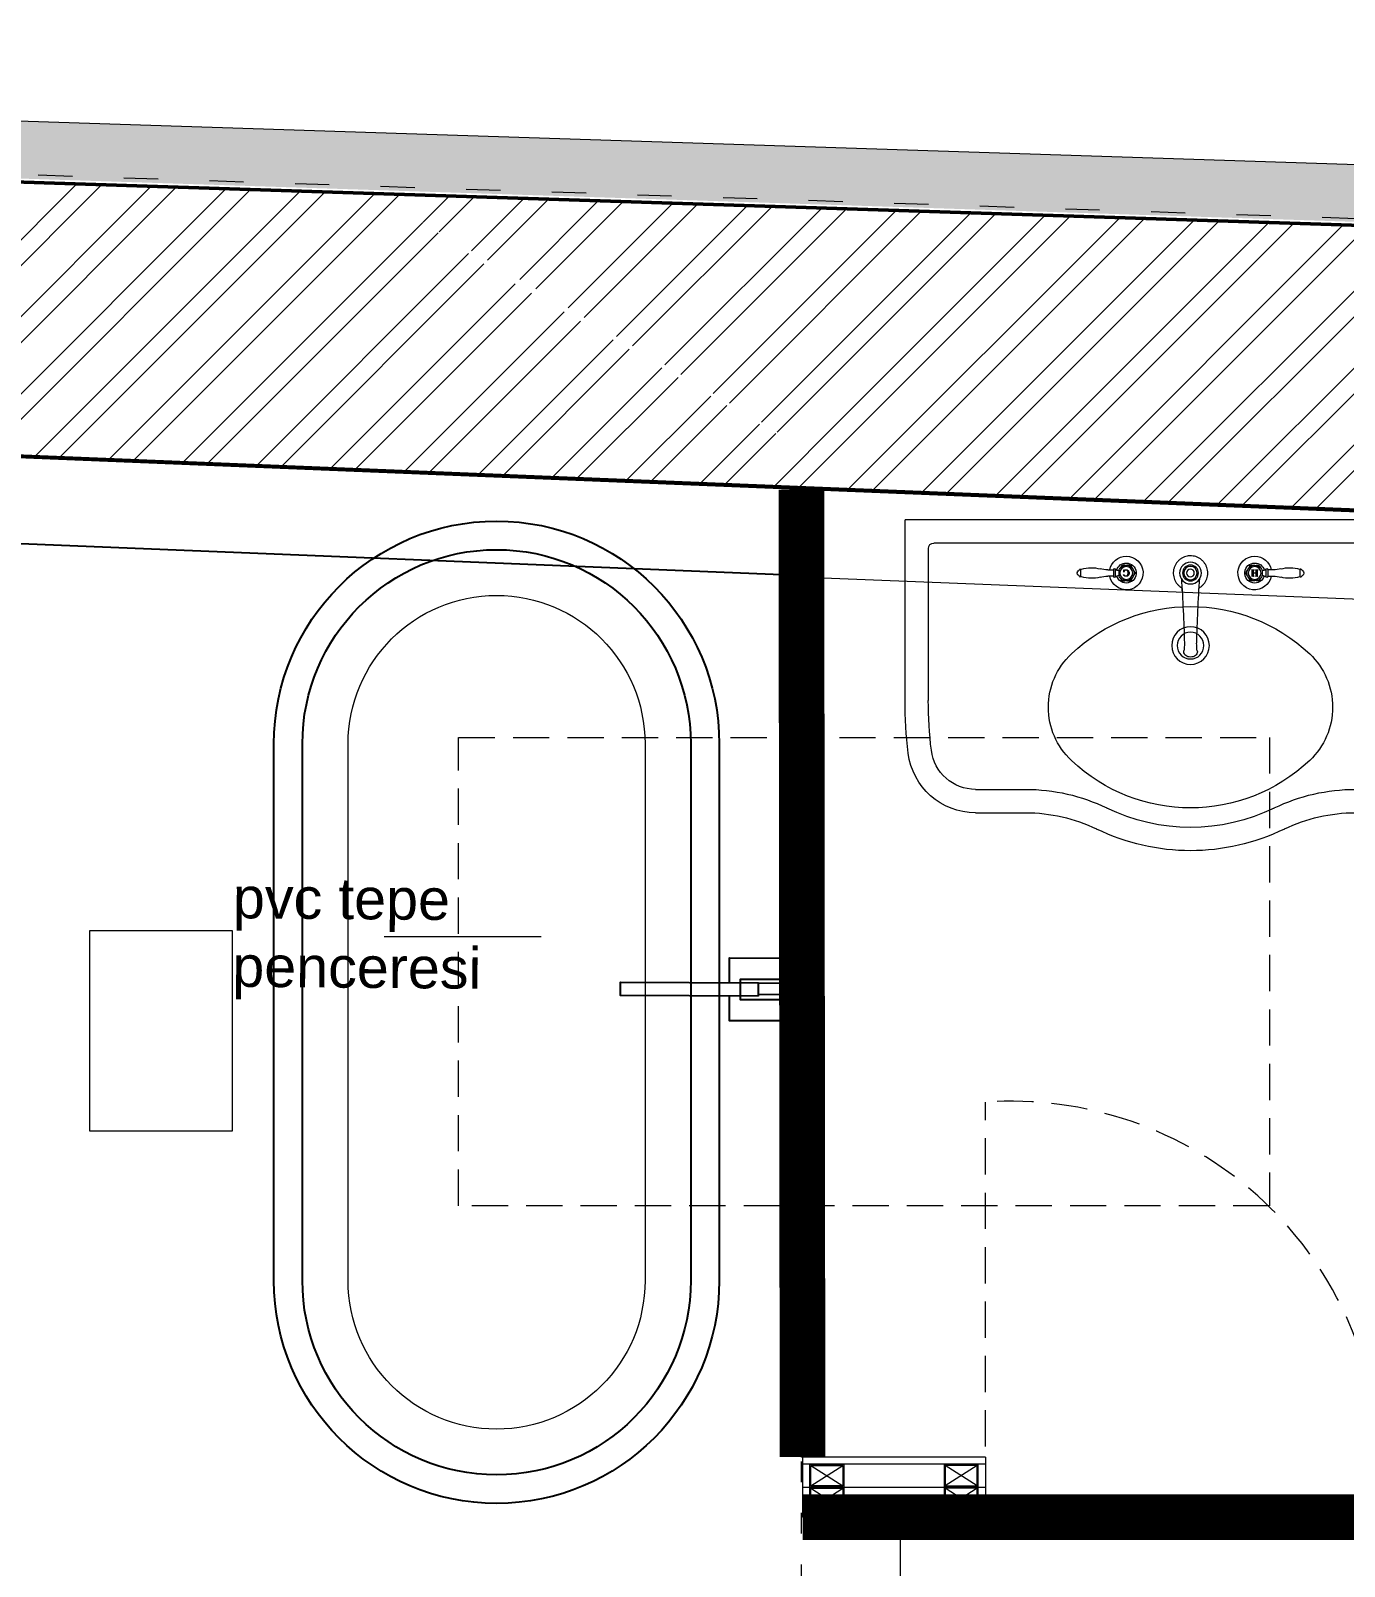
# Model space of a CAD drawing. Header units: inches. Extents: x -10121 to 9010, y 58067 to 62726.
# Drawn here: x -2809.5 to -2579.5, y 61963 to 62231.9 of the extents above; entities that cross this region are included whole.
import ezdxf

# ---------------------------------------------------------------- set-up
doc = ezdxf.new("R2010")
doc.units = ezdxf.units.IN
for name, pattern in [('ACAD_ISO03W100', [30, 12, -18]), ('DOT', [6.35, 0, -6.35]), ('HIDDEN', [9.525, 6.35, -3.175])]:
    doc.linetypes.add(name, pattern=pattern)
for name, color, linetype, lineweight in [('A-DUVAR 0.50', 40, 'Continuous', 50), ('A-KAPI NOKT', 35, 'DOT', 9), ('A-PRODUCT', 7, 'Continuous', 9), ('A-YAZI 0.09', 41, 'Continuous', 9), ('Auto-Alcipan', 41, 'Continuous', 20), ('Auto-Cam', 140, 'Continuous', 9), ('Auto-Metal', 71, 'Continuous', 18), ('Auto-Olcu', 33, 'Continuous', 15), ('Auto-Silik', 251, 'Continuous', 5), ('Auto-Silik_Cizgiler', 47, 'Continuous', 9), ('Auto-SilikCizgiler', 251, 'Continuous', 9), ('Auto-Tefris', 32, 'Continuous', 9), ('Auto-Vitrifiye', 8, 'Continuous', 9), ('BACAHATCH', 8, 'Continuous', 13), ('DVT-VRV', 170, 'Continuous', 35)]:
    doc.layers.add(name, color=color, linetype=linetype, lineweight=lineweight)
doc.layers.add('tefriş - ince', color=9, linetype='Continuous')
doc.styles.add('1-20', font='isocpeur.ttf', dxfattribs={"height": 4})
doc.styles.get("Standard").update_dxf_attribs({"font": 'arial.ttf'})
doc.styles.add('STYLE1', font='technic_.ttf')
doc.dimstyles.new('ölçü 1_20', dxfattribs={"dimtxt": 4, "dimasz": 1, "dimexe": 1, "dimexo": 3, "dimtad": 1, "dimdec": 0, "dimtxsty": '1-20', "dimblk": 'ARCHTICK', "dimcen": 1.5, "dimclrd": 256, "dimclre": 256, "dimclrt": 256, "dimadec": 0, "dimazin": 0, "dimtfac": 1, "dimtdec": 0, "dimtmove": 0, "dimatfit": 3, "dimldrblk": 'ARCHTICK', "dimfxl": 1, "dimlwd": -1, "dimlwe": -1, "dimarcsym": 0})

# ---------------------------------------------------------------- blocks, each defined once
blk = doc.blocks.new('_ARCHTICK')
at = {"color": 0, "linetype": 'ByBlock', "const_width": 0.15}
blk.add_lwpolyline([(-0.5, -0.5), (0.5, 0.5)], dxfattribs=at)
blk = doc.blocks.new('*D271')
at = {"layer": 'Auto-Olcu', "ltscale": 5, "transparency": 16777216}
for p, q in [((-2674.68, 62148.51), (-2675.21, 62135.24)), ((-2376.75, 62136.63), (-2377.28, 62123.37)), ((-2675.17, 62136.24), (-2377.24, 62124.37))]:
    blk.add_line(p, q, dxfattribs=at)
at = {"layer": 'DEFPOINTS', "color": 0, "ltscale": 5, "transparency": 16777216}
for p in [(-2674.56, 62151.5, 0), (-2376.63, 62139.63), (-2377.24, 62124.37)]:
    blk.add_point(p, dxfattribs=at)
at = {"layer": 'Auto-Olcu', "ltscale": 5, "transparency": 16777216}
for p, rotation in [((-2675.17, 62136.24), 177.7176000070038), ((-2377.24, 62124.37), 357.7176000070038)]:
    blk.add_blockref('_ARCHTICK', p, dxfattribs=dict(at, rotation=rotation))
at = {"layer": 'Auto-Olcu', "ltscale": 5, "transparency": 16777216, "insert": (-2526.1, 62132.93), "char_height": 4, "attachment_point": 5, "rotation": 357.7176, "style": '1-20'}
blk.add_mtext('298', dxfattribs=at)
blk = doc.blocks.new('lava')
for p, q in [((-50, -31.63), (-50, 0)), ((-50, 0), (50, 0)), ((50, -31.63), (50, 0)), ((-45.91, -31.63), (-45.91, -5.03)), ((-44.96, -4.08), (44.96, -4.08)), ((45.91, -31.63), (45.91, -5.03)), ((-37.65, -47.22), (-28.87, -47.22)), ((37.65, -47.22), (28.87, -47.22)), ((-37.65, -51.3), (-28.87, -51.3)), ((37.65, -51.3), (28.87, -51.3))]:
    blk.add_line(p, q)
for centre, radius in [((0, -9.33), 1.9), ((0, -22.03), 3.3), ((0, -22.03), 2.35)]:
    blk.add_circle(centre, radius)
for centre, radius, start, end in [((-44.96, -5.03), 0.95, 90, 180), ((44.96, -5.03), 0.95, 0, 90), ((0, -45.6), 30.4, 46.6377, 133.3623), ((-12.07, -32.82), 12.82, 133.3623, 226.6377), ((12.07, -32.82), 12.82, 313.3623, 46.6377), ((26, -31.63), 76, 180, 186.9781), ((26, -31.63), 71.92, 180, 186.9781), ((-26, -31.63), 71.92, 353.0219, 0), ((-26, -31.63), 76, 353.0219, 0), ((-37.65, -39.42), 11.88, 186.9781, 270), ((-37.65, -39.42), 7.79, 186.9781, 270), ((0, -20.05), 30.4, 226.6377, 313.3623), ((37.65, -39.42), 7.79, 270, 353.0219), ((37.65, -39.42), 11.88, 270, 353.0219), ((-28.87, -79.8), 32.59, 64.1581, 90), ((28.87, -79.8), 32.59, 90, 115.8419), ((0, -20.46), 33.41, 243.9617, 296.0383), ((-28.87, -79.8), 28.5, 64.1581, 90), ((28.87, -79.8), 28.5, 90, 115.8419), ((0, -20.46), 37.49, 243.9831, 296.0169)]:
    blk.add_arc(centre, radius, start, end)
blk = doc.blocks.new('EALS13 TOP')
at = {"layer": 'A-PRODUCT', "linetype": 'Continuous', "lineweight": 15}
for p, q in [((0, 8.91), (0, 8.87)), ((0.07, 9.04), (0.15, 9.08)), ((0.15, 8.7), (0.07, 8.74)), ((0.15, 9.09), (0.17, 9.14)), ((0.17, 8.64), (0.15, 8.69)), ((0.21, 9.16), (0.26, 9.16)), ((0.26, 8.62), (0.21, 8.62)), ((0.27, 8.63), (0.27, 9.15)), ((2.14, 9.11), (2.54, 9.11)), ((2.54, 8.67), (2.14, 8.67)), ((2.54, 9.14), (2.54, 8.64)), ((2.67, 9.14), (2.67, 8.64)), ((2.94, 9.09), (2.92, 9.06)), ((2.92, 8.72), (2.94, 8.69)), ((2.93, 9.06), (2.93, 9.04)), ((2.93, 8.73), (2.93, 8.72)), ((3.11, 9.38), (3.02, 9.23)), ((3.36, 9.43), (3.19, 9.43)), ((3.23, 9.1), (3.23, 9.1)), ((3.4, 9.11), (3.24, 9.11)), ((3.25, 8.66), (3.4, 8.66)), ((3.28, 9.03), (3.28, 8.74)), ((3.34, 8.9), (3.34, 9.03)), ((3.56, 8.9), (3.34, 8.9)), ((3.34, 8.74), (3.34, 8.88)), ((3.34, 8.88), (3.56, 8.88)), ((3.39, 9.1), (3.4, 9.1)), ((3.4, 8.67), (3.39, 8.67)), ((3.4, 9.1), (3.4, 9.11)), ((3.4, 8.66), (3.4, 8.67)), ((3.65, 9.11), (3.5, 9.11)), ((3.5, 9.11), (3.5, 9.1)), ((3.5, 9.1), (3.51, 9.1)), ((3.51, 8.67), (3.5, 8.67)), ((3.5, 8.67), (3.5, 8.66)), ((3.5, 8.66), (3.64, 8.66)), ((3.7, 9.43), (3.53, 9.43)), ((3.56, 9.03), (3.56, 8.9)), ((3.56, 8.88), (3.56, 8.74)), ((3.62, 8.74), (3.62, 9.03)), ((3.87, 9.23), (3.79, 9.38)), ((4.04, 8.94), (3.95, 9.09)), ((3.95, 8.69), (4.04, 8.84)), ((11.85, 8.94), (11.94, 9.09)), ((11.94, 8.69), (11.85, 8.84)), ((12.02, 9.23), (12.11, 9.38)), ((12.19, 9.43), (12.36, 9.43)), ((12.53, 9.43), (12.7, 9.43)), ((12.62, 9.12), (12.6, 9.12)), ((12.62, 8.96), (12.63, 8.96)), ((12.79, 9.38), (12.87, 9.23)), ((12.95, 9.09), (12.97, 9.06)), ((12.97, 8.72), (12.95, 8.69)), ((12.96, 9.06), (12.96, 9.04)), ((12.96, 8.73), (12.96, 8.72)), ((13.22, 9.14), (13.22, 8.64)), ((13.35, 9.14), (13.35, 8.64)), ((13.75, 9.11), (13.35, 9.11)), ((13.35, 8.67), (13.75, 8.67)), ((15.62, 8.63), (15.62, 9.15)), ((15.69, 9.16), (15.63, 9.16)), ((15.63, 8.62), (15.69, 8.62)), ((15.74, 9.09), (15.72, 9.14)), ((15.72, 8.64), (15.74, 8.69)), ((15.82, 9.04), (15.75, 9.08)), ((15.75, 8.7), (15.82, 8.74)), ((15.89, 8.91), (15.89, 8.87)), ((3.02, 8.55), (3.11, 8.4)), ((3.19, 8.35), (3.36, 8.35)), ((3.53, 8.35), (3.7, 8.35)), ((3.79, 8.4), (3.87, 8.55)), ((7.35, 7.64), (7.35, 7.65)), ((8.54, 7.64), (8.54, 7.84)), ((12.11, 8.4), (12.02, 8.55)), ((12.36, 8.35), (12.19, 8.35)), ((12.7, 8.35), (12.53, 8.35)), ((12.87, 8.55), (12.79, 8.4))]:
    blk.add_line(p, q, dxfattribs=at)
at = {"layer": 'A-PRODUCT', "linetype": 'Continuous', "lineweight": 15, "flags": 128}
for points in [[(12.63, 8.96), (12.63, 8.98), (12.62, 9), (12.62, 9.02), (12.62, 9.04), (12.62, 9.06), (12.62, 9.08), (12.62, 9.1), (12.62, 9.12)], [(12.64, 8.77), (12.64, 8.77), (12.64, 8.77), (12.64, 8.77), (12.64, 8.77), (12.63, 8.77), (12.63, 8.77), (12.63, 8.78), (12.63, 8.78)], [(7.48, 3.43), (7.47, 3.37), (7.48, 3.3), (7.51, 3.23), (7.55, 3.16), (7.61, 3.11), (7.68, 3.06), (7.76, 3.03), (7.85, 3.01), (7.95, 3), (8.04, 3.01), (8.13, 3.03), (8.21, 3.06), (8.28, 3.11), (8.34, 3.16), (8.38, 3.23), (8.41, 3.3), (8.42, 3.37), (8.41, 3.43)]]:
    blk.add_lwpolyline(points, dxfattribs=at)
at = {"layer": 'A-PRODUCT', "linetype": 'Continuous', "lineweight": 15}
for centre, radius in [((3.45, 8.89), 0.45), ((7.95, 8.89), 0.556), ((7.95, 8.89), 0.468), ((7.95, 8.89), 0.269), ((12.45, 8.89), 0.45)]:
    blk.add_circle(centre, radius, dxfattribs=at)
for centre, radius, start, end in [((3.45, 8.89), 1.18, 90, 169.2345), ((3.45, 8.89), 1.18, 190.7655, 90), ((12.45, 8.89), 1.18, 90, 349.2345), ((12.45, 8.89), 1.18, 10.7655, 90), ((0.15, 8.91), 0.146, 120.5297, 180), ((0.15, 8.87), 0.146, 180, 239.4703), ((0.14, 9.09), 0.00984, 300.5297, 339.5843), ((0.14, 8.69), 0.00984, 20.4157, 59.4703), ((0.21, 9.12), 0.0394, 90, 159.5843), ((0.21, 8.65), 0.0394, 200.4157, 270), ((0.26, 9.15), 0.00984, 0, 90), ((0.26, 8.63), 0.00984, 270, 0), ((0.33, 9.08), 0.0787, 107.1713, 135.2349), ((0.33, 8.7), 0.0787, 224.7651, 252.8287), ((1, 6.9), 2.36, 75.0694, 107.1713), ((1, 10.88), 2.36, 252.8287, 284.9306), ((2.14, 11.17), 2.06, 255.0694, 270), ((2.14, 6.61), 2.06, 90, 104.9306), ((2.61, 9.14), 0.0652, 4.3243, 180), ((2.61, 8.64), 0.0652, 180, 355.6757), ((2.68, 9.14), 0.00984, 184.3243, 238.9168), ((2.68, 8.64), 0.00984, 121.0832, 175.6757), ((2.94, 9.56), 0.504, 238.9168, 268.9033), ((2.94, 8.21), 0.504, 91.0967, 121.0832), ((3.45, 8.89), 0.701, 196.4425, 90), ((3.45, 8.89), 0.701, 90, 163.5575), ((3.45, 8.89), 0.546, 198.2475, 161.7525), ((3.45, 8.89), 0.599, 116.1747, 123.8253), ((3.12, 9.37), 0.0197, 123.8253, 150), ((3.19, 9.41), 0.0197, 90, 116.1747), ((3.45, 8.89), 0.303, 132.3981, 135.8175), ((3.45, 8.89), 0.303, 225.6237, 229.1724), ((3.45, 8.89), 0.303, 310.8276, 314.7446), ((3.45, 8.89), 0.303, 44.0267, 47.6019), ((3.7, 9.41), 0.0197, 63.8253, 90), ((3.45, 8.89), 0.599, 56.1747, 63.8253), ((3.77, 9.37), 0.0197, 30, 56.1747), ((4.02, 8.93), 0.0197, 3.8253, 30), ((3.45, 8.89), 0.599, 356.1747, 3.8253), ((4.02, 8.85), 0.0197, 330, 356.1747), ((12.45, 8.89), 0.701, 90, 343.5575), ((11.87, 8.93), 0.0197, 150, 176.1747), ((12.45, 8.89), 0.599, 176.1747, 183.8253), ((11.87, 8.85), 0.0197, 183.8253, 210), ((12.45, 8.89), 0.546, 18.2475, 341.7525), ((12.45, 8.89), 0.599, 116.1747, 123.8253), ((12.12, 9.37), 0.0197, 123.8253, 150), ((12.19, 9.41), 0.0197, 90, 116.1747), ((12.45, 8.89), 0.701, 16.4425, 90), ((12.7, 9.41), 0.0197, 63.8253, 90), ((12.45, 8.89), 0.599, 56.1747, 63.8253), ((12.77, 9.37), 0.0197, 30, 56.1747), ((12.95, 9.56), 0.504, 271.0967, 301.0832), ((12.95, 8.21), 0.504, 58.9168, 88.9033), ((13.21, 9.14), 0.00984, 301.0832, 355.6757), ((13.21, 8.64), 0.00984, 4.3243, 58.9168), ((13.28, 9.14), 0.0652, 0, 175.6757), ((13.28, 8.64), 0.0652, 184.3243, 0), ((13.75, 11.17), 2.06, 270, 284.9306), ((13.75, 6.61), 2.06, 75.0694, 90), ((14.89, 6.9), 2.36, 72.8287, 104.9306), ((14.89, 10.88), 2.36, 255.0694, 287.1713), ((15.56, 9.08), 0.0787, 44.7651, 72.8287), ((15.56, 8.7), 0.0787, 287.1713, 315.2349), ((15.63, 9.15), 0.00984, 90, 180), ((15.63, 8.63), 0.00984, 180, 270), ((15.69, 9.12), 0.0394, 20.4157, 90), ((15.69, 8.65), 0.0394, 270, 339.5843), ((15.75, 9.09), 0.00984, 200.4157, 239.4703), ((15.75, 8.69), 0.00984, 120.5297, 159.5843), ((15.74, 8.91), 0.146, 0, 59.4703), ((15.74, 8.87), 0.146, 300.5297, 0), ((3.12, 8.41), 0.0197, 210, 236.1747), ((3.45, 8.89), 0.599, 236.1747, 243.8253), ((3.19, 8.37), 0.0197, 243.8253, 270), ((3.7, 8.37), 0.0197, 270, 296.1747), ((3.45, 8.89), 0.599, 296.1747, 303.8253), ((3.77, 8.41), 0.0197, 303.8253, 330), ((-118.47, 0.3), 126.04, 1.6674, 3.7502), ((133.72, 0.32), 125.4, 176.2418, 178.3345), ((12.12, 8.41), 0.0197, 210, 236.1747), ((12.45, 8.89), 0.599, 236.1747, 243.8253), ((12.19, 8.37), 0.0197, 243.8253, 270), ((12.7, 8.37), 0.0197, 270, 296.1747), ((12.45, 8.89), 0.599, 296.1747, 303.8253), ((12.77, 8.41), 0.0197, 303.8253, 330), ((-2.01, 4.36), 9.54, 354.426, 357.6391), ((17.9, 4.36), 9.54, 182.3609, 185.574)]:
    blk.add_arc(centre, radius, start, end, dxfattribs=at)
for points, knots in [([(7.34, 7.85), (7.33, 7.85), (7.26, 7.89), (7.15, 7.98), (7.01, 8.12), (6.89, 8.29), (6.81, 8.48), (6.75, 8.67), (6.73, 8.88), (6.75, 9.08), (6.8, 9.28), (6.88, 9.46), (6.99, 9.63), (7.13, 9.78), (7.29, 9.91), (7.47, 10.01), (7.67, 10.07), (7.83, 10.09), (7.92, 10.1), (7.95, 10.1)], [0, 0, 0, 0, 0.008598, 0.073031, 0.137513, 0.201995, 0.266359, 0.330723, 0.394899, 0.459075, 0.523345, 0.587615, 0.652249, 0.716883, 0.781671, 0.846458, 0.910965, 0.975471, 1, 1, 1, 1]), ([(7.95, 10.1), (8, 10.09), (8.11, 10.09), (8.28, 10.05), (8.46, 9.99), (8.64, 9.89), (8.79, 9.76), (8.93, 9.6), (9.03, 9.43), (9.11, 9.24), (9.15, 9.04), (9.16, 8.83), (9.13, 8.63), (9.07, 8.43), (8.98, 8.25), (8.86, 8.09), (8.71, 7.95), (8.6, 7.88), (8.55, 7.85)], [0, 0, 0, 0, 0.051869, 0.103738, 0.167682, 0.231626, 0.295813, 0.36, 0.424601, 0.489202, 0.553994, 0.618786, 0.68333, 0.747874, 0.812151, 0.876428, 0.940732, 1, 1, 1, 1]), ([(2.93, 9.05), (2.93, 9.05), (2.93, 9.05), (2.93, 9.03), (2.92, 9), (2.92, 8.95), (2.92, 8.89), (2.92, 8.83), (2.92, 8.78), (2.93, 8.75), (2.93, 8.72), (2.93, 8.72), (2.93, 8.72)], [0, 0, 0, 0, 0.073755, 0.179468, 0.285736, 0.393231, 0.500653, 0.607115, 0.713548, 0.820929, 0.928463, 1, 1, 1, 1]), ([(3.23, 9.1), (3.23, 9.1), (3.24, 9.1), (3.25, 9.1), (3.26, 9.09), (3.26, 9.09)], [0, 0, 0, 0, 0.349165, 0.67036, 1, 1, 1, 1]), ([(3.27, 8.69), (3.27, 8.69), (3.26, 8.68), (3.25, 8.67), (3.24, 8.67), (3.23, 8.67)], [0, 0, 0, 0, 0.3797628, 0.7498756, 1, 1, 1, 1]), ([(3.26, 9.09), (3.26, 9.09), (3.27, 9.09), (3.27, 9.08), (3.27, 9.08), (3.27, 9.08)], [0, 0, 0, 0, 0.335361, 0.600399, 1, 1, 1, 1]), ([(3.27, 9.08), (3.28, 9.07), (3.28, 9.06), (3.28, 9.05), (3.28, 9.04), (3.28, 9.03)], [0, 0, 0, 0, 0.248928, 0.623529, 1, 1, 1, 1]), ([(3.28, 8.74), (3.28, 8.73), (3.28, 8.72), (3.28, 8.7), (3.27, 8.69), (3.27, 8.69)], [0, 0, 0, 0, 0.490581, 0.741034, 1, 1, 1, 1]), ([(3.34, 9.03), (3.34, 9.04), (3.34, 9.05), (3.34, 9.06), (3.34, 9.08), (3.35, 9.09), (3.36, 9.09), (3.36, 9.09)], [0, 0, 0, 0, 0.2509276, 0.5019919, 0.716414, 0.8571954, 1, 1, 1, 1]), ([(3.35, 8.7), (3.34, 8.7), (3.34, 8.71), (3.34, 8.72), (3.34, 8.74), (3.34, 8.74)], [0, 0, 0, 0, 0.249243, 0.623767, 1, 1, 1, 1]), ([(3.36, 8.68), (3.36, 8.68), (3.35, 8.68), (3.35, 8.69), (3.35, 8.69), (3.35, 8.7), (3.35, 8.7)], [0, 0, 0, 0, 0.252115, 0.504978, 0.933337, 1, 1, 1, 1]), ([(3.36, 9.09), (3.36, 9.09), (3.37, 9.1), (3.38, 9.1), (3.38, 9.1), (3.39, 9.1)], [0, 0, 0, 0, 0.2512057, 0.5030469, 1, 1, 1, 1]), ([(3.39, 8.67), (3.39, 8.67), (3.38, 8.67), (3.37, 8.68), (3.36, 8.68), (3.36, 8.68)], [0, 0, 0, 0, 0.251458, 0.503645, 1, 1, 1, 1]), ([(3.51, 9.1), (3.52, 9.1), (3.52, 9.1), (3.53, 9.1), (3.54, 9.09), (3.54, 9.09)], [0, 0, 0, 0, 0.251355, 0.503428, 1, 1, 1, 1]), ([(3.55, 8.69), (3.55, 8.69), (3.54, 8.68), (3.53, 8.67), (3.52, 8.67), (3.51, 8.67)], [0, 0, 0, 0, 0.37635, 0.716192, 1, 1, 1, 1]), ([(3.54, 9.09), (3.55, 9.09), (3.55, 9.09), (3.55, 9.09), (3.56, 9.08), (3.56, 9.08), (3.56, 9.08)], [0, 0, 0, 0, 0.252247, 0.505366, 0.938528, 1, 1, 1, 1]), ([(3.56, 8.74), (3.56, 8.73), (3.56, 8.72), (3.56, 8.7), (3.56, 8.69), (3.55, 8.69)], [0, 0, 0, 0, 0.490528, 0.740558, 1, 1, 1, 1]), ([(3.56, 9.08), (3.56, 9.07), (3.56, 9.06), (3.56, 9.05), (3.56, 9.04), (3.56, 9.03)], [0, 0, 0, 0, 0.249801, 0.624069, 1, 1, 1, 1]), ([(3.62, 9.03), (3.62, 9.04), (3.62, 9.06), (3.63, 9.08), (3.63, 9.09), (3.64, 9.09), (3.64, 9.09), (3.64, 9.09)], [0, 0, 0, 0, 0.456799, 0.697171, 0.838695, 0.980055, 1, 1, 1, 1]), ([(3.63, 8.7), (3.63, 8.7), (3.63, 8.71), (3.62, 8.72), (3.62, 8.74), (3.62, 8.74)], [0, 0, 0, 0, 0.24833, 0.623199, 1, 1, 1, 1]), ([(3.64, 8.68), (3.64, 8.68), (3.64, 8.68), (3.63, 8.69), (3.63, 8.69), (3.63, 8.7)], [0, 0, 0, 0, 0.367657, 0.615582, 1, 1, 1, 1]), ([(3.64, 9.09), (3.65, 9.09), (3.65, 9.1), (3.66, 9.1), (3.66, 9.1)], [0, 0, 0, 0, 0.49285, 1, 1, 1, 1]), ([(3.66, 8.67), (3.66, 8.68), (3.65, 8.68), (3.64, 8.68), (3.64, 8.68)], [0, 0, 0, 0, 0.4951398, 1, 1, 1, 1]), ([(12.46, 9.12), (12.44, 9.12), (12.39, 9.11), (12.32, 9.08), (12.28, 9.02), (12.25, 8.95), (12.25, 8.91), (12.24, 8.88)], [0, 0, 0, 0, 0.207164, 0.415135, 0.613237, 0.813483, 1, 1, 1, 1]), ([(12.24, 8.88), (12.24, 8.87), (12.25, 8.84), (12.26, 8.79), (12.28, 8.76), (12.29, 8.74)], [0, 0, 0, 0, 0.2513503, 0.5030462, 1, 1, 1, 1]), ([(12.29, 8.74), (12.3, 8.72), (12.33, 8.69), (12.4, 8.66), (12.44, 8.66), (12.46, 8.66)], [0, 0, 0, 0, 0.349515, 0.701334, 1, 1, 1, 1]), ([(12.32, 8.89), (12.32, 8.92), (12.32, 8.98), (12.35, 9.04), (12.39, 9.08), (12.43, 9.1), (12.46, 9.1), (12.47, 9.1)], [0, 0, 0, 0, 0.370968, 0.544608, 0.719933, 0.869131, 1, 1, 1, 1]), ([(12.48, 8.69), (12.46, 8.69), (12.42, 8.69), (12.37, 8.73), (12.34, 8.77), (12.32, 8.83), (12.32, 8.87), (12.32, 8.89)], [0, 0, 0, 0, 0.243602, 0.409353, 0.575204, 0.815374, 1, 1, 1, 1]), ([(12.56, 9.1), (12.55, 9.11), (12.53, 9.11), (12.5, 9.12), (12.48, 9.12), (12.46, 9.12)], [0, 0, 0, 0, 0.250797, 0.501938, 1, 1, 1, 1]), ([(12.46, 8.66), (12.48, 8.66), (12.53, 8.66), (12.59, 8.7), (12.62, 8.74), (12.64, 8.76), (12.64, 8.77)], [0, 0, 0, 0, 0.320277, 0.583729, 0.922646, 1, 1, 1, 1]), ([(12.47, 9.1), (12.49, 9.1), (12.52, 9.1), (12.56, 9.08), (12.59, 9.03), (12.61, 8.99), (12.62, 8.96)], [0, 0, 0, 0, 0.213461, 0.428648, 0.62417, 1, 1, 1, 1]), ([(12.63, 8.78), (12.62, 8.76), (12.6, 8.73), (12.55, 8.7), (12.51, 8.69), (12.49, 8.69), (12.48, 8.69)], [0, 0, 0, 0, 0.313846, 0.63154, 0.917361, 1, 1, 1, 1]), ([(12.58, 9.1), (12.57, 9.1), (12.57, 9.1), (12.56, 9.1), (12.56, 9.1), (12.56, 9.1)], [0, 0, 0, 0, 0.251254, 0.502501, 1, 1, 1, 1]), ([(12.59, 9.1), (12.59, 9.1), (12.59, 9.1), (12.58, 9.1), (12.58, 9.1), (12.58, 9.1)], [0, 0, 0, 0, 0.251027, 0.683139, 1, 1, 1, 1]), ([(12.6, 9.12), (12.6, 9.12), (12.6, 9.11), (12.6, 9.11), (12.59, 9.1), (12.59, 9.1)], [0, 0, 0, 0, 0.385246, 0.656489, 1, 1, 1, 1]), ([(12.96, 9.05), (12.96, 9.05), (12.96, 9.05), (12.96, 9.03), (12.97, 9), (12.97, 8.95), (12.97, 8.89), (12.97, 8.83), (12.97, 8.78), (12.96, 8.75), (12.96, 8.72), (12.96, 8.72), (12.96, 8.72)], [0, 0, 0, 0, 0.073755, 0.179468, 0.285736, 0.393231, 0.500653, 0.607115, 0.713548, 0.820929, 0.928463, 1, 1, 1, 1])]:
    blk.add_open_spline(points, degree=3, knots=knots, dxfattribs=at)
blk = doc.blocks.new('HJKFYS')
at = {"layer": 'DVT-VRV', "color": 1}
blk.add_line((-36521.22, 68498.43), (-36521.22, 68499.34), dxfattribs=at)
at = {"layer": 'DVT-VRV'}
for p, q in [((-36530.22, 68492.43), (-36530.22, 68497.03)), ((-36529.72, 68497.53), (-36522.72, 68497.53)), ((-36529.72, 68492.43), (-36529.72, 68497.03)), ((-36529.72, 68497.03), (-36522.72, 68497.03)), ((-36526.42, 68492.43), (-36526.42, 68498.43)), ((-36524.02, 68498.43), (-36526.42, 68498.43)), ((-36526.02, 68493.93), (-36526.02, 68498.43)), ((-36525.52, 68493.93), (-36525.52, 68498.43)), ((-36525.02, 68493.93), (-36525.02, 68498.43)), ((-36524.52, 68493.93), (-36524.52, 68498.43)), ((-36524.02, 68492.43), (-36524.02, 68498.43)), ((-36522.72, 68492.43), (-36522.72, 68497.03)), ((-36522.22, 68492.43), (-36522.22, 68497.03)), ((-36520.32, 68496.93), (-36522.12, 68496.93)), ((-36522.12, 68493.93), (-36522.12, 68496.93)), ((-36520.32, 68496.53), (-36522.12, 68496.53)), ((-36520.72, 68498.43), (-36521.72, 68498.43)), ((-36521.72, 68496.93), (-36521.72, 68498.43)), ((-36520.72, 68496.93), (-36520.72, 68498.43)), ((-36520.32, 68493.93), (-36520.32, 68496.93)), ((-36524.02, 68495.13), (-36526.42, 68495.13)), ((-36524.02, 68495.03), (-36526.42, 68495.03)), ((-36524.02, 68494.93), (-36526.42, 68494.93)), ((-36524.02, 68493.93), (-36526.42, 68493.93)), ((-36522.42, 68492.43), (-36522.42, 68493.93)), ((-36520.02, 68493.93), (-36522.42, 68493.93)), ((-36520.02, 68492.43), (-36520.02, 68493.93)), ((-36537.22, 68389.63), (-36537.22, 68492.43)), ((-36537.22, 68492.43), (-36516.22, 68492.43)), ((-36516.22, 68389.63), (-36516.22, 68492.43)), ((-36538.22, 68392.53), (-36538.22, 68489.53)), ((-36538.22, 68489.53), (-36537.22, 68489.53)), ((-36537.72, 68488.03), (-36537.72, 68394.03)), ((-36537.27, 68488.76), (-36536.52, 68487.83)), ((-36536.72, 68489.03), (-36517.72, 68489.03)), ((-36536.52, 68487.83), (-36536.52, 68394.23)), ((-36536.52, 68487.83), (-36517.92, 68487.83)), ((-36521.22, 68392.53), (-36521.22, 68489.53)), ((-36517.17, 68488.76), (-36517.92, 68487.83)), ((-36517.92, 68394.23), (-36517.92, 68487.83)), ((-36516.72, 68394.03), (-36516.72, 68488.03)), ((-36530.72, 68394.43), (-36530.72, 68487.63)), ((-36530.72, 68487.63), (-36523.22, 68487.63)), ((-36523.22, 68394.43), (-36523.22, 68487.63)), ((-36537.27, 68393.29), (-36536.52, 68394.23)), ((-36517.92, 68394.23), (-36536.52, 68394.23)), ((-36530.72, 68394.43), (-36523.22, 68394.43)), ((-36517.17, 68393.29), (-36517.92, 68394.23)), ((-36538.22, 68392.53), (-36537.22, 68392.53)), ((-36517.72, 68393.03), (-36536.72, 68393.03)), ((-36537.22, 68389.63), (-36516.22, 68389.63)), ((-36530.92, 68372.93), (-36530.92, 68389.63)), ((-36517.72, 68372.93), (-36517.72, 68389.63)), ((-36530.92, 68372.93), (-36517.72, 68372.93)), ((-36832.13, 68237.84), (-36910.93, 68237.84)), ((-36910.93, 68216.84), (-36910.93, 68237.84)), ((-36832.13, 68216.84), (-36832.13, 68237.84)), ((-36907.53, 68217.34), (-36907.53, 68236.34)), ((-36907.27, 68236.89), (-36906.33, 68236.14)), ((-36836.53, 68237.34), (-36906.53, 68237.34)), ((-36836.73, 68236.14), (-36906.33, 68236.14)), ((-36906.33, 68217.54), (-36906.33, 68236.14)), ((-36835.8, 68236.89), (-36836.73, 68236.14)), ((-36836.73, 68236.14), (-36836.73, 68217.54)), ((-36835.53, 68236.34), (-36835.53, 68217.34)), ((-36815.43, 68236.34), (-36832.13, 68236.34)), ((-36815.43, 68223.14), (-36815.43, 68236.34)), ((-36916.93, 68233.34), (-36916.93, 68232.34)), ((-36915.43, 68233.34), (-36916.93, 68233.34)), ((-36915.43, 68233.74), (-36915.43, 68231.94)), ((-36912.43, 68233.74), (-36915.43, 68233.74)), ((-36915.03, 68233.74), (-36915.03, 68231.94)), ((-36910.93, 68234.04), (-36912.43, 68234.04)), ((-36912.43, 68234.04), (-36912.43, 68231.64)), ((-36835.03, 68232.84), (-36908.03, 68232.84)), ((-36915.43, 68232.34), (-36916.93, 68232.34)), ((-36916.93, 68230.04), (-36916.93, 68227.64)), ((-36910.93, 68230.04), (-36916.93, 68230.04)), ((-36916.03, 68224.34), (-36916.03, 68231.34)), ((-36910.93, 68231.84), (-36915.53, 68231.84)), ((-36915.53, 68224.34), (-36915.53, 68231.34)), ((-36910.93, 68231.34), (-36915.53, 68231.34)), ((-36912.43, 68231.94), (-36915.43, 68231.94)), ((-36913.63, 68230.04), (-36913.63, 68227.64)), ((-36913.53, 68230.04), (-36913.53, 68227.64)), ((-36913.43, 68230.04), (-36913.43, 68227.64)), ((-36910.93, 68231.64), (-36912.43, 68231.64)), ((-36912.43, 68230.04), (-36912.43, 68227.64)), ((-36836.93, 68230.84), (-36906.13, 68230.84)), ((-36906.13, 68223.34), (-36906.13, 68230.84)), ((-36836.93, 68223.34), (-36836.93, 68230.84)), ((-36912.43, 68229.54), (-36916.93, 68229.54)), ((-36912.43, 68229.04), (-36916.93, 68229.04)), ((-36912.43, 68228.54), (-36916.93, 68228.54)), ((-36912.43, 68228.04), (-36916.93, 68228.04)), ((-36910.93, 68227.64), (-36916.93, 68227.64)), ((-36910.93, 68224.34), (-36915.53, 68224.34)), ((-36910.93, 68223.84), (-36915.53, 68223.84)), ((-36836.93, 68223.34), (-36906.13, 68223.34)), ((-36815.43, 68223.14), (-36832.13, 68223.14)), ((-36832.13, 68216.84), (-36910.93, 68216.84)), ((-36908.03, 68215.84), (-36908.03, 68216.84)), ((-36907.27, 68216.79), (-36906.33, 68217.54)), ((-36906.53, 68216.34), (-36836.53, 68216.34)), ((-36906.33, 68217.54), (-36836.73, 68217.54)), ((-36835.8, 68216.79), (-36836.73, 68217.54)), ((-36835.03, 68215.84), (-36835.03, 68216.84)), ((-36835.03, 68215.84), (-36908.03, 68215.84))]:
    blk.add_line(p, q, dxfattribs=at)
at = {"layer": 'DVT-VRV', "linetype": 'HIDDEN'}
for p, q in [((-36537.22, 68489.53), (-36516.22, 68489.53)), ((-36537.22, 68392.53), (-36516.22, 68392.53)), ((-36908.03, 68216.84), (-36908.03, 68237.84)), ((-36835.03, 68216.84), (-36835.03, 68237.84))]:
    blk.add_line(p, q, dxfattribs=at)
at = {"layer": 'DVT-VRV'}
for centre in [(-36526.22, 68494.73), (-36913.23, 68227.84)]:
    blk.add_circle(centre, 1, dxfattribs=at)
for centre, radius, start, end in [((-36529.72, 68497.03), 0.5, 90, 180), ((-36522.72, 68497.03), 0.5, 0, 90), ((-36536.72, 68488.03), 1, 90, 180), ((-36517.72, 68488.03), 1, 0, 90), ((-36536.72, 68394.03), 1, 180, 270), ((-36517.72, 68394.03), 1, 270, 0), ((-36906.53, 68236.34), 1, 90, 180), ((-36836.53, 68236.34), 1, 0, 90), ((-36915.53, 68231.34), 0.5, 90, 180), ((-36915.53, 68224.34), 0.5, 180, 270), ((-36906.53, 68217.34), 1, 180, 270), ((-36836.53, 68217.34), 1, 270, 0)]:
    blk.add_arc(centre, radius, start, end, dxfattribs=at)
at = {"layer": 'DVT-VRV', "color": 4, "linetype": 'ByBlock', "lineweight": 0, "style": 'STYLE1'}
blk.add_text('PFFY-P50', height=6.93, rotation=270, dxfattribs=at).set_placement((-36530.89, 68476.01))
blk.add_text('PFFY-P40', height=6.93, dxfattribs=at).set_placement((-36893.51, 68223.69))
blk = doc.blocks.new('*D300')
at = {"layer": 'Auto-Olcu', "ltscale": 5, "transparency": 16777216}
for p, q in [((-2671.36, 61971.6), (-2656.24, 61971.6)), ((-2657.24, 61971.6), (-2657.24, 61851.72)), ((-2671.56, 61851.72), (-2656.24, 61851.72))]:
    blk.add_line(p, q, dxfattribs=at)
at = {"layer": 'DEFPOINTS', "color": 0, "ltscale": 5, "transparency": 16777216}
for p in [(-2674.36, 61971.6), (-2674.56, 61851.72), (-2657.24, 61851.72)]:
    blk.add_point(p, dxfattribs=at)
at = {"layer": 'Auto-Olcu', "ltscale": 5, "transparency": 16777216}
for p, rotation in [((-2657.24, 61971.6), 90), ((-2657.24, 61851.72), 270)]:
    blk.add_blockref('_ARCHTICK', p, dxfattribs=dict(at, rotation=rotation))
at = {"layer": 'Auto-Olcu', "ltscale": 5, "transparency": 16777216, "insert": (-2659.86, 61911.66), "char_height": 4, "attachment_point": 5, "rotation": 90, "style": '1-20'}
blk.add_mtext('120', dxfattribs=at)
blk = doc.blocks.new('fjtyu')
at = {"layer": 'Auto-Metal'}
for p, q in [((5.8, 3.8), (0.2, 0.2)), ((5.8, 0.2), (0.2, 3.8))]:
    blk.add_line(p, q, dxfattribs=at)
for points in [[(0, 4), (6, 4), (6, 0), (0, 0)], [(0.2, 3.8), (5.8, 3.8), (5.8, 0.2), (0.2, 0.2)]]:
    blk.add_lwpolyline(points, close=True, dxfattribs=at)

msp = doc.modelspace()

# ---------------------------------------------------------------- hatches: boundary and pattern name
at = {"layer": 'BACAHATCH'}
msp.add_hatch(color=256, dxfattribs=at).paths.add_polyline_path([(-2384.06, 62192.14), (-2384.06, 62202.15), (-2984.78, 62221.62), (-2984.78, 62211.61)])

# ---------------------------------------------------------------- linework, layer by layer
at = {"layer": 'A-DUVAR 0.50'}
for p, q in [((-3316.98, 62221.75), (-1318.03, 62156.97)), ((-2685.26, 62152.17), (-3266.67, 62175.8)), ((-2685.26, 62152.17), (-2376.63, 62139.63))]:
    msp.add_line(p, q, dxfattribs=at)
msp.add_lwpolyline([(-3316.56, 61736.04), (-3266.67, 62175.8), (-2376.61, 62139.82), (-2376.79, 61851.8), (-2674.56, 61851.72), (-2674.56, 61737.18), (-3316.56, 61736.04)], dxfattribs=at)
at = {"layer": 'A-DUVAR 0.50', "color": 4, "const_width": 8, "elevation": 0}
msp.add_lwpolyline([(-2674.36, 61982.1), (-2674.56, 62151.5)], dxfattribs=at)
at = {"layer": 'A-DUVAR 0.50', "color": 20, "const_width": 8}
msp.add_lwpolyline([(-2674.36, 61971.6), (-2376.43, 61971.6)], dxfattribs=at)
at = {"layer": 'A-KAPI NOKT', "linetype": 'ACAD_ISO03W100', "ltscale": 0.3}
msp.add_line((-2674.56, 61851.72), (-2674.56, 62152.01), dxfattribs=at)
at = {"layer": 'A-YAZI 0.09'}
msp.add_line((-2747.61, 62073.26), (-2720.14, 62073.26), dxfattribs=at)
at = {"layer": 'Auto-Alcipan'}
for p, q in [((-2642.33, 61982.1), (-2674.36, 61982.1)), ((-2674.36, 61982.1, 24.33), (-2674.36, 61971.6)), ((-2642.33, 61980.85), (-2674.36, 61980.85)), ((-2642.33, 61982.1, 24.33), (-2642.33, 61971.6)), ((-2642.33, 61972.85), (-2674.36, 61972.85)), ((-2642.33, 61971.6), (-2674.36, 61971.6))]:
    msp.add_line(p, q, dxfattribs=at)
at = {"layer": 'Auto-Cam'}
msp.add_line((-2673.31, 62150.64, 0.44), (-2674.31, 62150.64, 0.44), dxfattribs=at)
for points, elevation in [([(-2674.31, 62150.64), (-2673.31, 62150.64)], 0.44), ([(-2674.31, 62150.64), (-2674.31, 61982.1)], 0.15), ([(-2673.81, 62150.64), (-2673.81, 61982.1)], 0.15), ([(-2673.31, 62150.64), (-2673.31, 61982.1)], 0.15)]:
    msp.add_lwpolyline(points, dxfattribs=dict(at, elevation=elevation))
at = {"layer": 'Auto-Metal'}
for p, q in [((-2674.56, 62149.5, 0.44), (-2674.56, 62151.5, 0)), ((-2674.56, 62151.5, 0), (-2673.06, 62151.5)), ((-2673.26, 62151.3), (-2674.36, 62151.3, 0)), ((-2674.36, 62151.3, 0), (-2674.36, 62149.5, 0.44)), ((-2673.26, 62149.5, 0.44), (-2673.26, 62151.3)), ((-2673.06, 62151.5), (-2673.06, 62149.5, 0.44)), ((-2674.36, 62149.5, 0.44), (-2674.56, 62149.5, 0.44)), ((-2673.06, 62149.5, 0.44), (-2673.26, 62149.5, 0.44))]:
    msp.add_line(p, q, dxfattribs=at)
at = {"layer": 'Auto-Silik', "linetype": 'HIDDEN'}
msp.add_line((-2642.33, 61983.95, 28.61), (-2642.33, 62044.28, 28.61), dxfattribs=at)
msp.add_lwpolyline([(-2734.59, 62108.13), (-2592.59, 62108.13), (-2592.59, 62026.13), (-2734.59, 62026.13)], close=True, dxfattribs=at)
msp.add_arc((-2637.86, 61979.85, 14.59), 64.58, 1.9959, 93.9676, dxfattribs=at)
at = {"layer": 'Auto-Silik_Cizgiler'}
for p, q in [((-2847.74, 62158.78), (-2801.47, 62205.05)), ((-2843.43, 62158.6), (-2797.12, 62204.91)), ((-2834.8, 62158.25), (-2788.42, 62204.63)), ((-2830.48, 62158.07), (-2784.07, 62204.48)), ((-2821.85, 62157.72), (-2775.38, 62204.2)), ((-2817.54, 62157.55), (-2771.03, 62204.06)), ((-2808.91, 62157.2), (-2762.33, 62203.78)), ((-2804.6, 62157.02), (-2757.98, 62203.64)), ((-2795.97, 62156.67), (-2749.28, 62203.36)), ((-2791.65, 62156.5), (-2744.93, 62203.22)), ((-2740.82, 62198.34), (-2736.23, 62202.93)), ((-2738, 62196.68), (-2731.88, 62202.79)), ((-2732.35, 62193.34), (-2723.19, 62202.51)), ((-2729.53, 62191.68), (-2718.84, 62202.37)), ((-2723.88, 62188.34), (-2710.14, 62202.09)), ((-2721.06, 62186.68), (-2705.79, 62201.95)), ((-2715.41, 62183.34), (-2697.09, 62201.67)), ((-2712.59, 62181.68), (-2692.74, 62201.52)), ((-2706.94, 62178.35), (-2684.04, 62201.24)), ((-2704.12, 62176.68), (-2679.69, 62201.1)), ((-2698.47, 62173.35), (-2671, 62200.82)), ((-2695.65, 62171.68), (-2666.65, 62200.68)), ((-2690, 62168.35), (-2657.95, 62200.4)), ((-2687.18, 62166.68), (-2653.6, 62200.26)), ((-2681.54, 62163.33), (-2644.9, 62199.97)), ((-2678.79, 62161.59), (-2640.55, 62199.83)), ((-2675.15, 62151.76), (-2627.5, 62199.41)), ((-2673.29, 62158.11), (-2631.85, 62199.55)), ((-2666.52, 62151.41), (-2618.81, 62199.13)), ((-2662.21, 62151.24), (-2614.46, 62198.99)), ((-2653.58, 62150.89), (-2605.76, 62198.71)), ((-2649.26, 62150.71), (-2601.41, 62198.56)), ((-2783.02, 62156.15), (-2740.86, 62198.31)), ((-2778.71, 62155.97), (-2738.19, 62196.49)), ((-2640.63, 62150.36), (-2592.71, 62198.28)), ((-2636.32, 62150.18), (-2588.36, 62198.14)), ((-2627.69, 62149.83), (-2579.66, 62197.86)), ((-2623.37, 62149.66), (-2575.31, 62197.72)), ((-2614.74, 62149.31), (-2566.62, 62197.44)), ((-2610.43, 62149.13), (-2562.27, 62197.3)), ((-2601.8, 62148.78), (-2553.57, 62197.01)), ((-2597.49, 62148.61), (-2549.22, 62196.87)), ((-2588.86, 62148.26), (-2540.52, 62196.59)), ((-2584.54, 62148.08), (-2536.17, 62196.45)), ((-2770.08, 62155.62), (-2732.84, 62192.86)), ((-2765.76, 62155.44), (-2730.17, 62191.04)), ((-2757.13, 62155.09), (-2724.67, 62187.56)), ((-2752.82, 62154.92), (-2721.81, 62185.92)), ((-2744.19, 62154.57), (-2716.11, 62182.65)), ((-2739.87, 62154.39), (-2713.26, 62181.01)), ((-2731.24, 62154.04), (-2707.55, 62177.73)), ((-2726.93, 62153.87), (-2704.7, 62176.09)), ((-2718.3, 62153.52), (-2699, 62172.82)), ((-2713.98, 62153.34), (-2696.15, 62171.18)), ((-2705.36, 62152.99), (-2690.44, 62167.9)), ((-2701.04, 62152.81), (-2687.59, 62166.26)), ((-2692.41, 62152.46), (-2681.89, 62162.99)), ((-2688.1, 62152.29), (-2679.04, 62161.35)), ((-2679.47, 62151.94), (-2673.33, 62158.07))]:
    msp.add_line(p, q, dxfattribs=at)
at = {"layer": 'Auto-SilikCizgiler', "color": 1, "linetype": 'ACAD_ISO03W100', "ltscale": 0.5, "true_color": 0xe60000}
for p, q in [((-1318.03, 62157.52), (-3316.8, 62223.3)), ((-2568.71, 62147.75), (-3322.04, 62178.05))]:
    msp.add_line(p, q, dxfattribs=at)
at = {"layer": 'Auto-SilikCizgiler'}
msp.add_line((-2674.36, 61976.85), (-2642.33, 61976.85), dxfattribs=at)
msp.add_lwpolyline([(-2673.06, 62149.5), (-2673.06, 61982.1), (-2674.56, 61982.09), (-2674.56, 62149.5)], dxfattribs=at)
msp.add_lwpolyline([(-2701.95, 62107), (-2701.95, 62013, -1), (-2753.95, 62013), (-2753.95, 62107, -1)], format="xyb", close=True, dxfattribs=at)
at = {"layer": 'Auto-Tefris'}
msp.add_lwpolyline([(-2774.22, 62039.23), (-2774.22, 62074.23), (-2799.22, 62074.23), (-2799.22, 62039.23)], close=True, dxfattribs=at)
at = {"layer": 'BACAHATCH'}
msp.add_line((-1318.03, 62167.6), (-3301.44, 62231.88), dxfattribs=at)
at = {"layer": 'tefriş - ince'}
for p, q in [((-2682.12, 62065.14), (-2676.96, 62065.12)), ((-2682.13, 62063.14), (-2676.97, 62063.12))]:
    msp.add_line(p, q, dxfattribs=at)
msp.add_lwpolyline([(-2688.95, 62107), (-2688.95, 62013, -1), (-2766.95, 62013), (-2766.95, 62107, -1), (-2688.95, 62107, -1.643246)], format="xyb", dxfattribs=at)
msp.add_lwpolyline([(-2693.95, 62107), (-2693.95, 62013, -1), (-2761.95, 62013), (-2761.95, 62107, -1)], format="xyb", close=True, dxfattribs=at)
for points in [[(-2687.15, 62065.16), (-2687.13, 62069.51), (-2676.13, 62069.47), (-2676.15, 62064.97)], [(-2676.16, 62062.97), (-2676.18, 62058.47), (-2687.18, 62058.51), (-2687.16, 62062.86)]]:
    msp.add_lwpolyline(points, dxfattribs=at)
for points in [[(-2682.13, 62062.84), (-2706.27, 62062.94), (-2706.26, 62065.24), (-2682.12, 62065.14)], [(-2678.04, 62065.73), (-2685.26, 62065.76), (-2685.27, 62062.26), (-2678.05, 62062.23)], [(-2675.47, 62062.36), (-2676.97, 62062.37), (-2676.95, 62065.87), (-2675.45, 62065.86)]]:
    msp.add_lwpolyline(points, close=True, dxfattribs=at)

# ---------------------------------------------------------------- block references
at = {"layer": 'A-DUVAR 0.50'}
msp.add_blockref('HJKFYS', (34135.44, -6516.64), dxfattribs=at)
at = {"layer": 'A-PRODUCT', "xscale": -2.5, "yscale": 2.5, "zscale": 2.5}
msp.add_blockref('EALS13 TOP', (-2586.54, 62114.69), dxfattribs=at)
at = {"layer": 'Auto-Metal', "rotation": 180}
for p in [(-2667.11, 61980.85), (-2667.11, 61976.85)]:
    msp.add_blockref('fjtyu', p, dxfattribs=at)
at = {"layer": 'Auto-Metal', "xscale": -1, "rotation": 180}
for p in [(-2649.58, 61980.85), (-2649.58, 61976.85)]:
    msp.add_blockref('fjtyu', p, dxfattribs=at)
at = {"layer": 'Auto-Vitrifiye', "color": 1, "xscale": -1}
msp.add_blockref('lava', (-2606.41, 62146.24), dxfattribs=at)

# ---------------------------------------------------------------- texts
at = {"layer": 'A-YAZI 0.09', "insert": (-2774.09, 62083.67), "char_height": 7.2, "width": 66.5594, "attachment_point": 1, "rotation": 359.5216}
msp.add_mtext('pvc tepe penceresi', dxfattribs=at)

# ---------------------------------------------------------------- dimensions: what is measured, and where the dimension line sits
at = {"layer": 'Auto-Olcu', "ltscale": 5}
msp.add_aligned_dim(p1=(-3266.67, 62175.8), p2=(-2674.56, 62151.5, 0), distance=-14.99, dimstyle='ölçü 1_20', dxfattribs=at).render()
dim = msp.add_aligned_dim(p1=(-2674.56, 62151.5, 0), p2=(-2376.63, 62139.63), distance=-15.27, dimstyle='ölçü 1_20', dxfattribs=at)
dim.commit()
dim.dimension.update_dxf_attribs({"geometry": '*D271', "text_midpoint": (-2526.1, 62132.93)})
dim = msp.add_linear_dim(base=(-2657.24, 61851.72), p1=(-2674.36, 61971.6), p2=(-2674.56, 61851.72), angle=90, dimstyle='ölçü 1_20', dxfattribs=at)
dim.commit()
dim.dimension.update_dxf_attribs({"geometry": '*D300', "text_midpoint": (-2659.86, 61911.66)})

doc.saveas('drawing.dxf')
